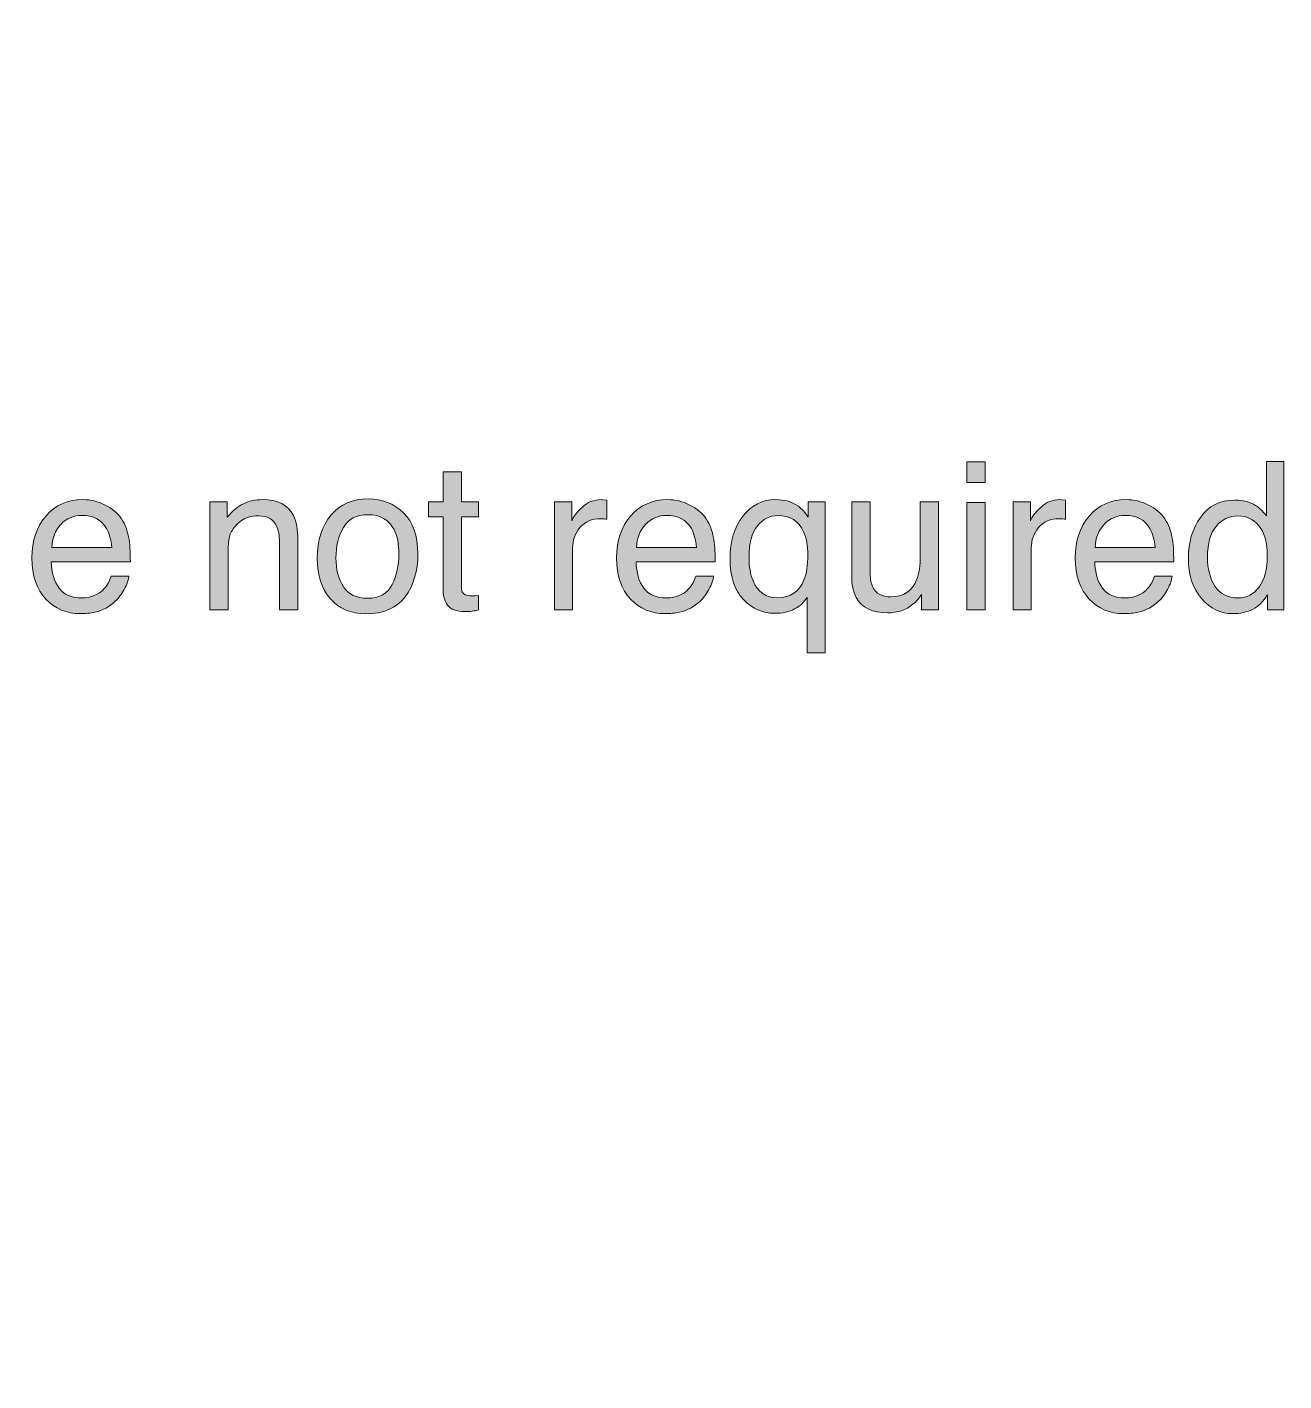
# Model space of a CAD drawing. Header units: millimetres. Extents: x 5.6 to 101.1, y 33.8 to 120.6.
# Drawn here: x 72.23 to 82.98, y 33.8 to 45.38 of the extents above; entities that cross this region are included whole.
import ezdxf

# ---------------------------------------------------------------- set-up
doc = ezdxf.new("R2010")
doc.units = ezdxf.units.MM
doc.layers.add('Hextension Extended', color=7, linetype='Continuous')
doc.layers.add('Text and Guidance', color=7, linetype='Continuous')

msp = doc.modelspace()

# ---------------------------------------------------------------- hatches: boundary and pattern name
at = {"layer": 'Text and Guidance', "true_color": 0x000080, "transparency": 33554687}
h = msp.add_hatch(color=176, dxfattribs=at)
edge = h.paths.add_edge_path(flags=0)
edge.add_spline(control_points=[(75.791, 41.572), (75.791, 41.572), (75.948, 41.572), (75.948, 41.572), (75.948, 41.572), (75.948, 41.315), (75.948, 41.315), (75.948, 41.315), (76.095, 41.315), (76.095, 41.315), (76.095, 41.315), (76.095, 41.188), (76.095, 41.188), (76.095, 41.188), (75.948, 41.188), (75.948, 41.188), (75.948, 41.188), (75.948, 40.586), (75.948, 40.586), (75.948, 40.554), (75.959, 40.532), (75.98, 40.521), (75.992, 40.515), (76.013, 40.512), (76.041, 40.512), (76.041, 40.512), (76.065, 40.512), (76.065, 40.512), (76.065, 40.512), (76.095, 40.515), (76.095, 40.515), (76.095, 40.515), (76.095, 40.392), (76.095, 40.392), (76.077, 40.387), (76.059, 40.383), (76.039, 40.381), (76.02, 40.379), (75.999, 40.378), (75.977, 40.378), (75.905, 40.378), (75.855, 40.396), (75.83, 40.433), (75.804, 40.47), (75.791, 40.518), (75.791, 40.577), (75.791, 40.577), (75.791, 41.188), (75.791, 41.188), (75.791, 41.188), (75.666, 41.188), (75.666, 41.188), (75.666, 41.188), (75.666, 41.315), (75.666, 41.315), (75.666, 41.315), (75.791, 41.315), (75.791, 41.315), (75.791, 41.315), (75.791, 41.572), (75.791, 41.572)], knot_values=[0, 0, 0, 0, 1, 1, 1, 2, 2, 2, 3, 3, 3, 4, 4, 4, 5, 5, 5, 6, 6, 6, 7, 7, 7, 8, 8, 8, 9, 9, 9, 10, 10, 10, 11, 11, 11, 12, 12, 12, 13, 13, 13, 14, 14, 14, 15, 15, 15, 16, 16, 16, 17, 17, 17, 18, 18, 18, 19, 19, 19, 20, 20, 20, 20], degree=3, periodic=1)
h = msp.add_hatch(color=176, dxfattribs=at)
h.paths.add_polyline_path([(80.27, 41.657), (80.428, 41.657), (80.428, 41.482), (80.27, 41.482)], flags=0)
h.paths.add_polyline_path([(80.27, 41.31), (80.428, 41.31), (80.428, 40.392), (80.27, 40.392)], flags=0)
h = msp.add_hatch(color=176, dxfattribs=at)
edge = h.paths.add_edge_path(flags=0)
edge.add_spline(control_points=[(82.562, 41.331), (82.633, 41.331), (82.692, 41.316), (82.74, 41.286), (82.767, 41.269), (82.798, 41.239), (82.834, 41.196), (82.834, 41.196), (82.834, 41.662), (82.834, 41.662), (82.834, 41.662), (82.983, 41.662), (82.983, 41.662), (82.983, 41.662), (82.983, 40.392), (82.983, 40.392), (82.983, 40.392), (82.843, 40.392), (82.843, 40.392), (82.843, 40.392), (82.843, 40.521), (82.843, 40.521), (82.807, 40.464), (82.764, 40.423), (82.715, 40.397), (82.665, 40.372), (82.609, 40.36), (82.545, 40.36), (82.442, 40.36), (82.353, 40.403), (82.278, 40.489), (82.203, 40.576), (82.165, 40.691), (82.165, 40.834), (82.165, 40.968), (82.199, 41.085), (82.268, 41.183), (82.337, 41.282), (82.435, 41.331), (82.562, 41.331)], knot_values=[0, 0, 0, 0, 1, 1, 1, 2, 2, 2, 3, 3, 3, 4, 4, 4, 5, 5, 5, 6, 6, 6, 7, 7, 7, 8, 8, 8, 9, 9, 9, 10, 10, 10, 11, 11, 11, 12, 12, 12, 13, 13, 13, 13], degree=3, periodic=1)
edge = h.paths.add_edge_path(flags=0)
edge.add_spline(control_points=[(82.329, 40.843), (82.329, 40.744), (82.35, 40.661), (82.392, 40.595), (82.434, 40.528), (82.501, 40.495), (82.593, 40.495), (82.665, 40.495), (82.724, 40.526), (82.77, 40.587), (82.816, 40.649), (82.84, 40.738), (82.84, 40.853), (82.84, 40.97), (82.816, 41.056), (82.768, 41.112), (82.72, 41.168), (82.662, 41.196), (82.592, 41.196), (82.513, 41.196), (82.45, 41.166), (82.402, 41.106), (82.353, 41.047), (82.329, 40.959), (82.329, 40.843)], knot_values=[0, 0, 0, 0, 1, 1, 1, 2, 2, 2, 3, 3, 3, 4, 4, 4, 5, 5, 5, 6, 6, 6, 7, 7, 7, 8, 8, 8, 8], degree=3, periodic=1)
h = msp.add_hatch(color=176, dxfattribs=at)
edge = h.paths.add_edge_path(flags=0)
edge.add_spline(control_points=[(72.711, 41.335), (72.776, 41.335), (72.84, 41.32), (72.901, 41.289), (72.963, 41.259), (73.01, 41.219), (73.042, 41.17), (73.073, 41.123), (73.093, 41.069), (73.104, 41.007), (73.113, 40.965), (73.117, 40.897), (73.117, 40.804), (73.117, 40.804), (72.441, 40.804), (72.441, 40.804), (72.444, 40.71), (72.466, 40.635), (72.508, 40.579), (72.549, 40.522), (72.613, 40.494), (72.7, 40.494), (72.781, 40.494), (72.845, 40.521), (72.894, 40.574), (72.921, 40.605), (72.941, 40.641), (72.952, 40.682), (72.952, 40.682), (73.105, 40.682), (73.105, 40.682), (73.101, 40.648), (73.087, 40.61), (73.065, 40.568), (73.042, 40.527), (73.016, 40.493), (72.988, 40.466), (72.941, 40.42), (72.883, 40.389), (72.813, 40.373), (72.776, 40.364), (72.734, 40.36), (72.687, 40.36), (72.572, 40.36), (72.475, 40.401), (72.395, 40.485), (72.315, 40.568), (72.275, 40.685), (72.275, 40.836), (72.275, 40.984), (72.315, 41.104), (72.396, 41.197), (72.476, 41.289), (72.581, 41.335), (72.711, 41.335)], knot_values=[0, 0, 0, 0, 1, 1, 1, 2, 2, 2, 3, 3, 3, 4, 4, 4, 5, 5, 5, 6, 6, 6, 7, 7, 7, 8, 8, 8, 9, 9, 9, 10, 10, 10, 11, 11, 11, 12, 12, 12, 13, 13, 13, 14, 14, 14, 15, 15, 15, 16, 16, 16, 17, 17, 17, 18, 18, 18, 18], degree=3, periodic=1)
edge = h.paths.add_edge_path(flags=0)
edge.add_spline(control_points=[(72.958, 40.927), (72.952, 40.994), (72.937, 41.048), (72.914, 41.088), (72.872, 41.163), (72.801, 41.2), (72.701, 41.2), (72.63, 41.2), (72.571, 41.174), (72.522, 41.123), (72.474, 41.072), (72.449, 41.006), (72.446, 40.927), (72.446, 40.927), (72.958, 40.927), (72.958, 40.927)], knot_values=[0, 0, 0, 0, 1, 1, 1, 2, 2, 2, 3, 3, 3, 4, 4, 4, 5, 5, 5, 5], degree=3, periodic=1)
h = msp.add_hatch(color=176, dxfattribs=at)
edge = h.paths.add_edge_path(flags=0)
edge.add_spline(control_points=[(73.798, 41.315), (73.798, 41.315), (73.945, 41.315), (73.945, 41.315), (73.945, 41.315), (73.945, 41.184), (73.945, 41.184), (73.989, 41.238), (74.035, 41.277), (74.084, 41.3), (74.133, 41.324), (74.187, 41.335), (74.247, 41.335), (74.378, 41.335), (74.466, 41.29), (74.512, 41.198), (74.537, 41.148), (74.55, 41.077), (74.55, 40.984), (74.55, 40.984), (74.55, 40.392), (74.55, 40.392), (74.55, 40.392), (74.392, 40.392), (74.392, 40.392), (74.392, 40.392), (74.392, 40.974), (74.392, 40.974), (74.392, 41.03), (74.384, 41.075), (74.367, 41.11), (74.34, 41.167), (74.29, 41.196), (74.217, 41.196), (74.181, 41.196), (74.15, 41.192), (74.127, 41.185), (74.084, 41.172), (74.047, 41.147), (74.015, 41.109), (73.989, 41.078), (73.972, 41.047), (73.965, 41.015), (73.957, 40.982), (73.953, 40.936), (73.953, 40.875), (73.953, 40.875), (73.953, 40.392), (73.953, 40.392), (73.953, 40.392), (73.798, 40.392), (73.798, 40.392), (73.798, 40.392), (73.798, 41.315), (73.798, 41.315)], knot_values=[0, 0, 0, 0, 1, 1, 1, 2, 2, 2, 3, 3, 3, 4, 4, 4, 5, 5, 5, 6, 6, 6, 7, 7, 7, 8, 8, 8, 9, 9, 9, 10, 10, 10, 11, 11, 11, 12, 12, 12, 13, 13, 13, 14, 14, 14, 15, 15, 15, 16, 16, 16, 17, 17, 17, 18, 18, 18, 18], degree=3, periodic=1)
h = msp.add_hatch(color=176, dxfattribs=at)
edge = h.paths.add_edge_path(flags=0)
edge.add_spline(control_points=[(75.151, 41.341), (75.27, 41.341), (75.37, 41.302), (75.452, 41.223), (75.535, 41.143), (75.576, 41.027), (75.576, 40.873), (75.576, 40.724), (75.539, 40.601), (75.467, 40.504), (75.395, 40.407), (75.282, 40.359), (75.13, 40.359), (75.003, 40.359), (74.903, 40.402), (74.828, 40.487), (74.753, 40.573), (74.716, 40.689), (74.716, 40.833), (74.716, 40.988), (74.755, 41.112), (74.834, 41.204), (74.913, 41.295), (75.018, 41.341), (75.151, 41.341)], knot_values=[0, 0, 0, 0, 1, 1, 1, 2, 2, 2, 3, 3, 3, 4, 4, 4, 5, 5, 5, 6, 6, 6, 7, 7, 7, 8, 8, 8, 8], degree=3, periodic=1)
edge = h.paths.add_edge_path(flags=0)
edge.add_spline(control_points=[(75.145, 40.492), (75.248, 40.492), (75.318, 40.531), (75.356, 40.609), (75.395, 40.687), (75.414, 40.773), (75.414, 40.869), (75.414, 40.955), (75.4, 41.025), (75.372, 41.079), (75.329, 41.164), (75.253, 41.206), (75.147, 41.206), (75.052, 41.206), (74.983, 41.17), (74.94, 41.098), (74.897, 41.025), (74.875, 40.938), (74.875, 40.836), (74.875, 40.738), (74.897, 40.656), (74.94, 40.59), (74.983, 40.525), (75.051, 40.492), (75.145, 40.492)], knot_values=[0, 0, 0, 0, 1, 1, 1, 2, 2, 2, 3, 3, 3, 4, 4, 4, 5, 5, 5, 6, 6, 6, 7, 7, 7, 8, 8, 8, 8], degree=3, periodic=1)
h = msp.add_hatch(color=176, dxfattribs=at)
edge = h.paths.add_edge_path(flags=0)
edge.add_spline(control_points=[(76.744, 41.315), (76.744, 41.315), (76.892, 41.315), (76.892, 41.315), (76.892, 41.315), (76.892, 41.155), (76.892, 41.155), (76.904, 41.186), (76.933, 41.224), (76.98, 41.269), (77.027, 41.313), (77.082, 41.335), (77.143, 41.335), (77.143, 41.335), (77.158, 41.334), (77.158, 41.334), (77.158, 41.334), (77.193, 41.331), (77.193, 41.331), (77.193, 41.331), (77.193, 41.167), (77.193, 41.167), (77.184, 41.169), (77.175, 41.17), (77.168, 41.171), (77.168, 41.171), (77.142, 41.172), (77.142, 41.172), (77.064, 41.172), (77.004, 41.147), (76.962, 41.096), (76.92, 41.046), (76.899, 40.988), (76.899, 40.923), (76.899, 40.923), (76.899, 40.392), (76.899, 40.392), (76.899, 40.392), (76.744, 40.392), (76.744, 40.392), (76.744, 40.392), (76.744, 41.315), (76.744, 41.315)], knot_values=[0, 0, 0, 0, 1, 1, 1, 2, 2, 2, 3, 3, 3, 4, 4, 4, 5, 5, 5, 6, 6, 6, 7, 7, 7, 8, 8, 8, 9, 9, 9, 10, 10, 10, 11, 11, 11, 12, 12, 12, 13, 13, 13, 14, 14, 14, 14], degree=3, periodic=1)
h = msp.add_hatch(color=176, dxfattribs=at)
edge = h.paths.add_edge_path(flags=0)
edge.add_spline(control_points=[(77.712, 41.335), (77.777, 41.335), (77.84, 41.32), (77.902, 41.289), (77.963, 41.259), (78.01, 41.219), (78.042, 41.17), (78.073, 41.123), (78.094, 41.069), (78.104, 41.007), (78.113, 40.965), (78.118, 40.897), (78.118, 40.804), (78.118, 40.804), (77.442, 40.804), (77.442, 40.804), (77.445, 40.71), (77.467, 40.635), (77.508, 40.579), (77.55, 40.522), (77.614, 40.494), (77.7, 40.494), (77.781, 40.494), (77.846, 40.521), (77.894, 40.574), (77.922, 40.605), (77.941, 40.641), (77.953, 40.682), (77.953, 40.682), (78.105, 40.682), (78.105, 40.682), (78.101, 40.648), (78.088, 40.61), (78.065, 40.568), (78.042, 40.527), (78.017, 40.493), (77.989, 40.466), (77.942, 40.42), (77.883, 40.389), (77.814, 40.373), (77.777, 40.364), (77.734, 40.36), (77.687, 40.36), (77.573, 40.36), (77.475, 40.401), (77.395, 40.485), (77.316, 40.568), (77.276, 40.685), (77.276, 40.836), (77.276, 40.984), (77.316, 41.104), (77.396, 41.197), (77.477, 41.289), (77.582, 41.335), (77.712, 41.335)], knot_values=[0, 0, 0, 0, 1, 1, 1, 2, 2, 2, 3, 3, 3, 4, 4, 4, 5, 5, 5, 6, 6, 6, 7, 7, 7, 8, 8, 8, 9, 9, 9, 10, 10, 10, 11, 11, 11, 12, 12, 12, 13, 13, 13, 14, 14, 14, 15, 15, 15, 16, 16, 16, 17, 17, 17, 18, 18, 18, 18], degree=3, periodic=1)
edge = h.paths.add_edge_path(flags=0)
edge.add_spline(control_points=[(77.959, 40.927), (77.952, 40.994), (77.938, 41.048), (77.915, 41.088), (77.872, 41.163), (77.801, 41.2), (77.702, 41.2), (77.631, 41.2), (77.571, 41.174), (77.523, 41.123), (77.475, 41.072), (77.449, 41.006), (77.446, 40.927), (77.446, 40.927), (77.959, 40.927), (77.959, 40.927)], knot_values=[0, 0, 0, 0, 1, 1, 1, 2, 2, 2, 3, 3, 3, 4, 4, 4, 5, 5, 5, 5], degree=3, periodic=1)
h = msp.add_hatch(color=176, dxfattribs=at)
edge = h.paths.add_edge_path(flags=0)
edge.add_spline(control_points=[(78.637, 41.335), (78.714, 41.335), (78.778, 41.316), (78.83, 41.278), (78.859, 41.257), (78.887, 41.227), (78.913, 41.186), (78.913, 41.186), (78.913, 41.315), (78.913, 41.315), (78.913, 41.315), (79.06, 41.315), (79.06, 41.315), (79.06, 41.315), (79.06, 40.025), (79.06, 40.025), (79.06, 40.025), (78.904, 40.025), (78.904, 40.025), (78.904, 40.025), (78.904, 40.498), (78.904, 40.498), (78.879, 40.457), (78.843, 40.424), (78.797, 40.4), (78.752, 40.375), (78.695, 40.363), (78.626, 40.363), (78.528, 40.363), (78.44, 40.401), (78.363, 40.478), (78.285, 40.555), (78.246, 40.672), (78.246, 40.83), (78.246, 40.977), (78.283, 41.099), (78.355, 41.193), (78.428, 41.288), (78.522, 41.335), (78.637, 41.335)], knot_values=[0, 0, 0, 0, 1, 1, 1, 2, 2, 2, 3, 3, 3, 4, 4, 4, 5, 5, 5, 6, 6, 6, 7, 7, 7, 8, 8, 8, 9, 9, 9, 10, 10, 10, 11, 11, 11, 12, 12, 12, 13, 13, 13, 13], degree=3, periodic=1)
edge = h.paths.add_edge_path(flags=0)
edge.add_spline(control_points=[(78.408, 40.841), (78.408, 40.761), (78.419, 40.694), (78.442, 40.64), (78.482, 40.544), (78.552, 40.496), (78.655, 40.496), (78.763, 40.496), (78.837, 40.547), (78.878, 40.648), (78.9, 40.704), (78.911, 40.775), (78.911, 40.862), (78.911, 40.941), (78.899, 41.008), (78.874, 41.061), (78.832, 41.153), (78.759, 41.198), (78.653, 41.198), (78.586, 41.198), (78.528, 41.169), (78.48, 41.111), (78.432, 41.053), (78.408, 40.963), (78.408, 40.841)], knot_values=[0, 0, 0, 0, 1, 1, 1, 2, 2, 2, 3, 3, 3, 4, 4, 4, 5, 5, 5, 6, 6, 6, 7, 7, 7, 8, 8, 8, 8], degree=3, periodic=1)
h = msp.add_hatch(color=176, dxfattribs=at)
edge = h.paths.add_edge_path(flags=0)
edge.add_spline(control_points=[(80.667, 41.315), (80.667, 41.315), (80.814, 41.315), (80.814, 41.315), (80.814, 41.315), (80.814, 41.155), (80.814, 41.155), (80.826, 41.186), (80.855, 41.224), (80.903, 41.269), (80.95, 41.313), (81.004, 41.335), (81.065, 41.335), (81.065, 41.335), (81.08, 41.334), (81.08, 41.334), (81.08, 41.334), (81.115, 41.331), (81.115, 41.331), (81.115, 41.331), (81.115, 41.167), (81.115, 41.167), (81.106, 41.169), (81.098, 41.17), (81.09, 41.171), (81.09, 41.171), (81.064, 41.172), (81.064, 41.172), (80.986, 41.172), (80.926, 41.147), (80.884, 41.096), (80.843, 41.046), (80.822, 40.988), (80.822, 40.923), (80.822, 40.923), (80.822, 40.392), (80.822, 40.392), (80.822, 40.392), (80.667, 40.392), (80.667, 40.392), (80.667, 40.392), (80.667, 41.315), (80.667, 41.315)], knot_values=[0, 0, 0, 0, 1, 1, 1, 2, 2, 2, 3, 3, 3, 4, 4, 4, 5, 5, 5, 6, 6, 6, 7, 7, 7, 8, 8, 8, 9, 9, 9, 10, 10, 10, 11, 11, 11, 12, 12, 12, 13, 13, 13, 14, 14, 14, 14], degree=3, periodic=1)
h = msp.add_hatch(color=176, dxfattribs=at)
edge = h.paths.add_edge_path(flags=0)
edge.add_spline(control_points=[(81.634, 41.335), (81.699, 41.335), (81.763, 41.32), (81.824, 41.289), (81.886, 41.259), (81.932, 41.219), (81.964, 41.17), (81.996, 41.123), (82.016, 41.069), (82.027, 41.007), (82.036, 40.965), (82.04, 40.897), (82.04, 40.804), (82.04, 40.804), (81.364, 40.804), (81.364, 40.804), (81.367, 40.71), (81.389, 40.635), (81.431, 40.579), (81.472, 40.522), (81.536, 40.494), (81.623, 40.494), (81.704, 40.494), (81.768, 40.521), (81.816, 40.574), (81.844, 40.605), (81.863, 40.641), (81.875, 40.682), (81.875, 40.682), (82.027, 40.682), (82.027, 40.682), (82.023, 40.648), (82.01, 40.61), (81.987, 40.568), (81.965, 40.527), (81.939, 40.493), (81.911, 40.466), (81.864, 40.42), (81.806, 40.389), (81.736, 40.373), (81.699, 40.364), (81.657, 40.36), (81.61, 40.36), (81.495, 40.36), (81.397, 40.401), (81.318, 40.485), (81.238, 40.568), (81.198, 40.685), (81.198, 40.836), (81.198, 40.984), (81.238, 41.104), (81.319, 41.197), (81.399, 41.289), (81.504, 41.335), (81.634, 41.335)], knot_values=[0, 0, 0, 0, 1, 1, 1, 2, 2, 2, 3, 3, 3, 4, 4, 4, 5, 5, 5, 6, 6, 6, 7, 7, 7, 8, 8, 8, 9, 9, 9, 10, 10, 10, 11, 11, 11, 12, 12, 12, 13, 13, 13, 14, 14, 14, 15, 15, 15, 16, 16, 16, 17, 17, 17, 18, 18, 18, 18], degree=3, periodic=1)
edge = h.paths.add_edge_path(flags=0)
edge.add_spline(control_points=[(81.881, 40.927), (81.875, 40.994), (81.86, 41.048), (81.837, 41.088), (81.795, 41.163), (81.724, 41.2), (81.624, 41.2), (81.553, 41.2), (81.493, 41.174), (81.445, 41.123), (81.397, 41.072), (81.371, 41.006), (81.368, 40.927), (81.368, 40.927), (81.881, 40.927), (81.881, 40.927)], knot_values=[0, 0, 0, 0, 1, 1, 1, 2, 2, 2, 3, 3, 3, 4, 4, 4, 5, 5, 5, 5], degree=3, periodic=1)
h = msp.add_hatch(color=176, dxfattribs=at)
edge = h.paths.add_edge_path(flags=0)
edge.add_spline(control_points=[(79.444, 41.315), (79.444, 41.315), (79.444, 40.702), (79.444, 40.702), (79.444, 40.655), (79.452, 40.617), (79.467, 40.587), (79.494, 40.532), (79.546, 40.504), (79.621, 40.504), (79.729, 40.504), (79.802, 40.552), (79.841, 40.649), (79.863, 40.701), (79.873, 40.772), (79.873, 40.862), (79.873, 40.862), (79.873, 41.315), (79.873, 41.315), (79.873, 41.315), (80.028, 41.315), (80.028, 41.315), (80.028, 41.315), (80.028, 40.392), (80.028, 40.392), (80.028, 40.392), (79.882, 40.392), (79.882, 40.392), (79.882, 40.392), (79.884, 40.528), (79.884, 40.528), (79.864, 40.493), (79.839, 40.464), (79.809, 40.44), (79.75, 40.391), (79.678, 40.367), (79.593, 40.367), (79.462, 40.367), (79.372, 40.411), (79.325, 40.499), (79.299, 40.546), (79.286, 40.609), (79.286, 40.688), (79.286, 40.688), (79.286, 41.315), (79.286, 41.315), (79.286, 41.315), (79.444, 41.315), (79.444, 41.315)], knot_values=[0, 0, 0, 0, 1, 1, 1, 2, 2, 2, 3, 3, 3, 4, 4, 4, 5, 5, 5, 6, 6, 6, 7, 7, 7, 8, 8, 8, 9, 9, 9, 10, 10, 10, 11, 11, 11, 12, 12, 12, 13, 13, 13, 14, 14, 14, 15, 15, 15, 16, 16, 16, 16], degree=3, periodic=1)

# ---------------------------------------------------------------- linework, layer by layer
at = {"layer": 'Hextension Extended', "color": 153, "linetype": 'Continuous', "lineweight": 5, "true_color": 0x5994dc}
msp.add_open_spline([(5.605, 120.575), (5.605, 120.575), (5.605, 92.775), (5.605, 92.775), (5.605, 92.775), (25.044, 51.05), (25.044, 51.05), (25.044, 51.05), (33.704, 36.05), (33.704, 36.05), (33.882, 35.74), (34.213, 35.55), (34.57, 35.55), (34.57, 35.55), (36.98, 35.55), (36.98, 35.55), (37.118, 35.55), (37.23, 35.662), (37.23, 35.8), (37.23, 35.8), (37.23, 40.05), (37.23, 40.05), (37.23, 40.436), (37.543, 40.75), (37.93, 40.75), (38.317, 40.75), (38.63, 40.436), (38.63, 40.05), (38.63, 40.05), (38.63, 34), (38.63, 34), (38.63, 33.889), (38.72, 33.8), (38.83, 33.8), (38.83, 33.8), (47.63, 33.8), (47.63, 33.8), (47.741, 33.8), (47.83, 33.889), (47.83, 34), (47.83, 34), (47.83, 40.05), (47.83, 40.05), (47.83, 40.436), (48.143, 40.75), (48.53, 40.75), (48.917, 40.75), (49.23, 40.436), (49.23, 40.05), (49.23, 40.05), (49.23, 35.8), (49.23, 35.8), (49.23, 35.662), (49.342, 35.55), (49.48, 35.55), (49.48, 35.55), (51.89, 35.55), (51.89, 35.55), (52.248, 35.55), (52.578, 35.74), (52.756, 36.05), (52.756, 36.05), (61.417, 51.05), (61.417, 51.05), (61.417, 51.05), (80.93, 92.8), (80.93, 92.8), (80.93, 92.8), (80.93, 120.6), (80.93, 120.6), (80.93, 120.6), (5.605, 120.575), (5.605, 120.575)], degree=3, knots=[0, 0, 0, 0, 1, 1, 1, 2, 2, 2, 3, 3, 3, 4, 4, 4, 5, 5, 5, 6, 6, 6, 7, 7, 7, 8, 8, 8, 9, 9, 9, 10, 10, 10, 11, 11, 11, 12, 12, 12, 13, 13, 13, 14, 14, 14, 15, 15, 15, 16, 16, 16, 17, 17, 17, 18, 18, 18, 19, 19, 19, 20, 20, 20, 21, 21, 21, 22, 22, 22, 23, 23, 23, 24, 24, 24, 24], dxfattribs=at)
at = {"layer": 'Text and Guidance', "color": 176, "linetype": 'Continuous', "lineweight": 0, "true_color": 0x000080}
for points in [[(80.27, 41.657), (80.428, 41.657), (80.428, 41.482), (80.27, 41.482), (80.27, 41.657)], [(80.27, 41.31), (80.428, 41.31), (80.428, 40.392), (80.27, 40.392), (80.27, 41.31)]]:
    msp.add_lwpolyline(points, close=True, dxfattribs=at)
for points, knots in [([(75.791, 41.572), (75.791, 41.572), (75.948, 41.572), (75.948, 41.572), (75.948, 41.572), (75.948, 41.315), (75.948, 41.315), (75.948, 41.315), (76.095, 41.315), (76.095, 41.315), (76.095, 41.315), (76.095, 41.188), (76.095, 41.188), (76.095, 41.188), (75.948, 41.188), (75.948, 41.188), (75.948, 41.188), (75.948, 40.586), (75.948, 40.586), (75.948, 40.554), (75.959, 40.532), (75.98, 40.521), (75.992, 40.515), (76.013, 40.512), (76.041, 40.512), (76.041, 40.512), (76.065, 40.512), (76.065, 40.512), (76.065, 40.512), (76.095, 40.515), (76.095, 40.515), (76.095, 40.515), (76.095, 40.392), (76.095, 40.392), (76.077, 40.387), (76.059, 40.383), (76.039, 40.381), (76.02, 40.379), (75.999, 40.378), (75.977, 40.378), (75.905, 40.378), (75.855, 40.396), (75.83, 40.433), (75.804, 40.47), (75.791, 40.518), (75.791, 40.577), (75.791, 40.577), (75.791, 41.188), (75.791, 41.188), (75.791, 41.188), (75.666, 41.188), (75.666, 41.188), (75.666, 41.188), (75.666, 41.315), (75.666, 41.315), (75.666, 41.315), (75.791, 41.315), (75.791, 41.315), (75.791, 41.315), (75.791, 41.572), (75.791, 41.572)], [0, 0, 0, 0, 1, 1, 1, 2, 2, 2, 3, 3, 3, 4, 4, 4, 5, 5, 5, 6, 6, 6, 7, 7, 7, 8, 8, 8, 9, 9, 9, 10, 10, 10, 11, 11, 11, 12, 12, 12, 13, 13, 13, 14, 14, 14, 15, 15, 15, 16, 16, 16, 17, 17, 17, 18, 18, 18, 19, 19, 19, 20, 20, 20, 20]), ([(82.562, 41.331), (82.633, 41.331), (82.692, 41.316), (82.74, 41.286), (82.767, 41.269), (82.798, 41.239), (82.834, 41.196), (82.834, 41.196), (82.834, 41.662), (82.834, 41.662), (82.834, 41.662), (82.983, 41.662), (82.983, 41.662), (82.983, 41.662), (82.983, 40.392), (82.983, 40.392), (82.983, 40.392), (82.843, 40.392), (82.843, 40.392), (82.843, 40.392), (82.843, 40.521), (82.843, 40.521), (82.807, 40.464), (82.764, 40.423), (82.715, 40.397), (82.665, 40.372), (82.609, 40.36), (82.545, 40.36), (82.442, 40.36), (82.353, 40.403), (82.278, 40.489), (82.203, 40.576), (82.165, 40.691), (82.165, 40.834), (82.165, 40.968), (82.199, 41.085), (82.268, 41.183), (82.337, 41.282), (82.435, 41.331), (82.562, 41.331)], [0, 0, 0, 0, 1, 1, 1, 2, 2, 2, 3, 3, 3, 4, 4, 4, 5, 5, 5, 6, 6, 6, 7, 7, 7, 8, 8, 8, 9, 9, 9, 10, 10, 10, 11, 11, 11, 12, 12, 12, 13, 13, 13, 13]), ([(72.711, 41.335), (72.776, 41.335), (72.84, 41.32), (72.901, 41.289), (72.963, 41.259), (73.01, 41.219), (73.042, 41.17), (73.073, 41.123), (73.093, 41.069), (73.104, 41.007), (73.113, 40.965), (73.117, 40.897), (73.117, 40.804), (73.117, 40.804), (72.441, 40.804), (72.441, 40.804), (72.444, 40.71), (72.466, 40.635), (72.508, 40.579), (72.549, 40.522), (72.613, 40.494), (72.7, 40.494), (72.781, 40.494), (72.845, 40.521), (72.894, 40.574), (72.921, 40.605), (72.941, 40.641), (72.952, 40.682), (72.952, 40.682), (73.105, 40.682), (73.105, 40.682), (73.101, 40.648), (73.087, 40.61), (73.065, 40.568), (73.042, 40.527), (73.016, 40.493), (72.988, 40.466), (72.941, 40.42), (72.883, 40.389), (72.813, 40.373), (72.776, 40.364), (72.734, 40.36), (72.687, 40.36), (72.572, 40.36), (72.475, 40.401), (72.395, 40.485), (72.315, 40.568), (72.275, 40.685), (72.275, 40.836), (72.275, 40.984), (72.315, 41.104), (72.396, 41.197), (72.476, 41.289), (72.581, 41.335), (72.711, 41.335)], [0, 0, 0, 0, 1, 1, 1, 2, 2, 2, 3, 3, 3, 4, 4, 4, 5, 5, 5, 6, 6, 6, 7, 7, 7, 8, 8, 8, 9, 9, 9, 10, 10, 10, 11, 11, 11, 12, 12, 12, 13, 13, 13, 14, 14, 14, 15, 15, 15, 16, 16, 16, 17, 17, 17, 18, 18, 18, 18]), ([(73.798, 41.315), (73.798, 41.315), (73.945, 41.315), (73.945, 41.315), (73.945, 41.315), (73.945, 41.184), (73.945, 41.184), (73.989, 41.238), (74.035, 41.277), (74.084, 41.3), (74.133, 41.324), (74.187, 41.335), (74.247, 41.335), (74.378, 41.335), (74.466, 41.29), (74.512, 41.198), (74.537, 41.148), (74.55, 41.077), (74.55, 40.984), (74.55, 40.984), (74.55, 40.392), (74.55, 40.392), (74.55, 40.392), (74.392, 40.392), (74.392, 40.392), (74.392, 40.392), (74.392, 40.974), (74.392, 40.974), (74.392, 41.03), (74.384, 41.075), (74.367, 41.11), (74.34, 41.167), (74.29, 41.196), (74.217, 41.196), (74.181, 41.196), (74.15, 41.192), (74.127, 41.185), (74.084, 41.172), (74.047, 41.147), (74.015, 41.109), (73.989, 41.078), (73.972, 41.047), (73.965, 41.015), (73.957, 40.982), (73.953, 40.936), (73.953, 40.875), (73.953, 40.875), (73.953, 40.392), (73.953, 40.392), (73.953, 40.392), (73.798, 40.392), (73.798, 40.392), (73.798, 40.392), (73.798, 41.315), (73.798, 41.315)], [0, 0, 0, 0, 1, 1, 1, 2, 2, 2, 3, 3, 3, 4, 4, 4, 5, 5, 5, 6, 6, 6, 7, 7, 7, 8, 8, 8, 9, 9, 9, 10, 10, 10, 11, 11, 11, 12, 12, 12, 13, 13, 13, 14, 14, 14, 15, 15, 15, 16, 16, 16, 17, 17, 17, 18, 18, 18, 18]), ([(75.151, 41.341), (75.27, 41.341), (75.37, 41.302), (75.452, 41.223), (75.535, 41.143), (75.576, 41.027), (75.576, 40.873), (75.576, 40.724), (75.539, 40.601), (75.467, 40.504), (75.395, 40.407), (75.282, 40.359), (75.13, 40.359), (75.003, 40.359), (74.903, 40.402), (74.828, 40.487), (74.753, 40.573), (74.716, 40.689), (74.716, 40.833), (74.716, 40.988), (74.755, 41.112), (74.834, 41.204), (74.913, 41.295), (75.018, 41.341), (75.151, 41.341)], [0, 0, 0, 0, 1, 1, 1, 2, 2, 2, 3, 3, 3, 4, 4, 4, 5, 5, 5, 6, 6, 6, 7, 7, 7, 8, 8, 8, 8]), ([(76.744, 41.315), (76.744, 41.315), (76.892, 41.315), (76.892, 41.315), (76.892, 41.315), (76.892, 41.155), (76.892, 41.155), (76.904, 41.186), (76.933, 41.224), (76.98, 41.269), (77.027, 41.313), (77.082, 41.335), (77.143, 41.335), (77.143, 41.335), (77.158, 41.334), (77.158, 41.334), (77.158, 41.334), (77.193, 41.331), (77.193, 41.331), (77.193, 41.331), (77.193, 41.167), (77.193, 41.167), (77.184, 41.169), (77.175, 41.17), (77.168, 41.171), (77.168, 41.171), (77.142, 41.172), (77.142, 41.172), (77.064, 41.172), (77.004, 41.147), (76.962, 41.096), (76.92, 41.046), (76.899, 40.988), (76.899, 40.923), (76.899, 40.923), (76.899, 40.392), (76.899, 40.392), (76.899, 40.392), (76.744, 40.392), (76.744, 40.392), (76.744, 40.392), (76.744, 41.315), (76.744, 41.315)], [0, 0, 0, 0, 1, 1, 1, 2, 2, 2, 3, 3, 3, 4, 4, 4, 5, 5, 5, 6, 6, 6, 7, 7, 7, 8, 8, 8, 9, 9, 9, 10, 10, 10, 11, 11, 11, 12, 12, 12, 13, 13, 13, 14, 14, 14, 14]), ([(77.712, 41.335), (77.777, 41.335), (77.84, 41.32), (77.902, 41.289), (77.963, 41.259), (78.01, 41.219), (78.042, 41.17), (78.073, 41.123), (78.094, 41.069), (78.104, 41.007), (78.113, 40.965), (78.118, 40.897), (78.118, 40.804), (78.118, 40.804), (77.442, 40.804), (77.442, 40.804), (77.445, 40.71), (77.467, 40.635), (77.508, 40.579), (77.55, 40.522), (77.614, 40.494), (77.7, 40.494), (77.781, 40.494), (77.846, 40.521), (77.894, 40.574), (77.922, 40.605), (77.941, 40.641), (77.953, 40.682), (77.953, 40.682), (78.105, 40.682), (78.105, 40.682), (78.101, 40.648), (78.088, 40.61), (78.065, 40.568), (78.042, 40.527), (78.017, 40.493), (77.989, 40.466), (77.942, 40.42), (77.883, 40.389), (77.814, 40.373), (77.777, 40.364), (77.734, 40.36), (77.687, 40.36), (77.573, 40.36), (77.475, 40.401), (77.395, 40.485), (77.316, 40.568), (77.276, 40.685), (77.276, 40.836), (77.276, 40.984), (77.316, 41.104), (77.396, 41.197), (77.477, 41.289), (77.582, 41.335), (77.712, 41.335)], [0, 0, 0, 0, 1, 1, 1, 2, 2, 2, 3, 3, 3, 4, 4, 4, 5, 5, 5, 6, 6, 6, 7, 7, 7, 8, 8, 8, 9, 9, 9, 10, 10, 10, 11, 11, 11, 12, 12, 12, 13, 13, 13, 14, 14, 14, 15, 15, 15, 16, 16, 16, 17, 17, 17, 18, 18, 18, 18]), ([(78.637, 41.335), (78.714, 41.335), (78.778, 41.316), (78.83, 41.278), (78.859, 41.257), (78.887, 41.227), (78.913, 41.186), (78.913, 41.186), (78.913, 41.315), (78.913, 41.315), (78.913, 41.315), (79.06, 41.315), (79.06, 41.315), (79.06, 41.315), (79.06, 40.025), (79.06, 40.025), (79.06, 40.025), (78.904, 40.025), (78.904, 40.025), (78.904, 40.025), (78.904, 40.498), (78.904, 40.498), (78.879, 40.457), (78.843, 40.424), (78.797, 40.4), (78.752, 40.375), (78.695, 40.363), (78.626, 40.363), (78.528, 40.363), (78.44, 40.401), (78.363, 40.478), (78.285, 40.555), (78.246, 40.672), (78.246, 40.83), (78.246, 40.977), (78.283, 41.099), (78.355, 41.193), (78.428, 41.288), (78.522, 41.335), (78.637, 41.335)], [0, 0, 0, 0, 1, 1, 1, 2, 2, 2, 3, 3, 3, 4, 4, 4, 5, 5, 5, 6, 6, 6, 7, 7, 7, 8, 8, 8, 9, 9, 9, 10, 10, 10, 11, 11, 11, 12, 12, 12, 13, 13, 13, 13]), ([(80.667, 41.315), (80.667, 41.315), (80.814, 41.315), (80.814, 41.315), (80.814, 41.315), (80.814, 41.155), (80.814, 41.155), (80.826, 41.186), (80.855, 41.224), (80.903, 41.269), (80.95, 41.313), (81.004, 41.335), (81.065, 41.335), (81.065, 41.335), (81.08, 41.334), (81.08, 41.334), (81.08, 41.334), (81.115, 41.331), (81.115, 41.331), (81.115, 41.331), (81.115, 41.167), (81.115, 41.167), (81.106, 41.169), (81.098, 41.17), (81.09, 41.171), (81.09, 41.171), (81.064, 41.172), (81.064, 41.172), (80.986, 41.172), (80.926, 41.147), (80.884, 41.096), (80.843, 41.046), (80.822, 40.988), (80.822, 40.923), (80.822, 40.923), (80.822, 40.392), (80.822, 40.392), (80.822, 40.392), (80.667, 40.392), (80.667, 40.392), (80.667, 40.392), (80.667, 41.315), (80.667, 41.315)], [0, 0, 0, 0, 1, 1, 1, 2, 2, 2, 3, 3, 3, 4, 4, 4, 5, 5, 5, 6, 6, 6, 7, 7, 7, 8, 8, 8, 9, 9, 9, 10, 10, 10, 11, 11, 11, 12, 12, 12, 13, 13, 13, 14, 14, 14, 14]), ([(81.634, 41.335), (81.699, 41.335), (81.763, 41.32), (81.824, 41.289), (81.886, 41.259), (81.932, 41.219), (81.964, 41.17), (81.996, 41.123), (82.016, 41.069), (82.027, 41.007), (82.036, 40.965), (82.04, 40.897), (82.04, 40.804), (82.04, 40.804), (81.364, 40.804), (81.364, 40.804), (81.367, 40.71), (81.389, 40.635), (81.431, 40.579), (81.472, 40.522), (81.536, 40.494), (81.623, 40.494), (81.704, 40.494), (81.768, 40.521), (81.816, 40.574), (81.844, 40.605), (81.863, 40.641), (81.875, 40.682), (81.875, 40.682), (82.027, 40.682), (82.027, 40.682), (82.023, 40.648), (82.01, 40.61), (81.987, 40.568), (81.965, 40.527), (81.939, 40.493), (81.911, 40.466), (81.864, 40.42), (81.806, 40.389), (81.736, 40.373), (81.699, 40.364), (81.657, 40.36), (81.61, 40.36), (81.495, 40.36), (81.397, 40.401), (81.318, 40.485), (81.238, 40.568), (81.198, 40.685), (81.198, 40.836), (81.198, 40.984), (81.238, 41.104), (81.319, 41.197), (81.399, 41.289), (81.504, 41.335), (81.634, 41.335)], [0, 0, 0, 0, 1, 1, 1, 2, 2, 2, 3, 3, 3, 4, 4, 4, 5, 5, 5, 6, 6, 6, 7, 7, 7, 8, 8, 8, 9, 9, 9, 10, 10, 10, 11, 11, 11, 12, 12, 12, 13, 13, 13, 14, 14, 14, 15, 15, 15, 16, 16, 16, 17, 17, 17, 18, 18, 18, 18]), ([(79.444, 41.315), (79.444, 41.315), (79.444, 40.702), (79.444, 40.702), (79.444, 40.655), (79.452, 40.617), (79.467, 40.587), (79.494, 40.532), (79.546, 40.504), (79.621, 40.504), (79.729, 40.504), (79.802, 40.552), (79.841, 40.649), (79.863, 40.701), (79.873, 40.772), (79.873, 40.862), (79.873, 40.862), (79.873, 41.315), (79.873, 41.315), (79.873, 41.315), (80.028, 41.315), (80.028, 41.315), (80.028, 41.315), (80.028, 40.392), (80.028, 40.392), (80.028, 40.392), (79.882, 40.392), (79.882, 40.392), (79.882, 40.392), (79.884, 40.528), (79.884, 40.528), (79.864, 40.493), (79.839, 40.464), (79.809, 40.44), (79.75, 40.391), (79.678, 40.367), (79.593, 40.367), (79.462, 40.367), (79.372, 40.411), (79.325, 40.499), (79.299, 40.546), (79.286, 40.609), (79.286, 40.688), (79.286, 40.688), (79.286, 41.315), (79.286, 41.315), (79.286, 41.315), (79.444, 41.315), (79.444, 41.315)], [0, 0, 0, 0, 1, 1, 1, 2, 2, 2, 3, 3, 3, 4, 4, 4, 5, 5, 5, 6, 6, 6, 7, 7, 7, 8, 8, 8, 9, 9, 9, 10, 10, 10, 11, 11, 11, 12, 12, 12, 13, 13, 13, 14, 14, 14, 15, 15, 15, 16, 16, 16, 16]), ([(72.958, 40.927), (72.952, 40.994), (72.937, 41.048), (72.914, 41.088), (72.872, 41.163), (72.801, 41.2), (72.701, 41.2), (72.63, 41.2), (72.571, 41.174), (72.522, 41.123), (72.474, 41.072), (72.449, 41.006), (72.446, 40.927), (72.446, 40.927), (72.958, 40.927), (72.958, 40.927)], [0, 0, 0, 0, 1, 1, 1, 2, 2, 2, 3, 3, 3, 4, 4, 4, 5, 5, 5, 5]), ([(75.145, 40.492), (75.248, 40.492), (75.318, 40.531), (75.356, 40.609), (75.395, 40.687), (75.414, 40.773), (75.414, 40.869), (75.414, 40.955), (75.4, 41.025), (75.372, 41.079), (75.329, 41.164), (75.253, 41.206), (75.147, 41.206), (75.052, 41.206), (74.983, 41.17), (74.94, 41.098), (74.897, 41.025), (74.875, 40.938), (74.875, 40.836), (74.875, 40.738), (74.897, 40.656), (74.94, 40.59), (74.983, 40.525), (75.051, 40.492), (75.145, 40.492)], [0, 0, 0, 0, 1, 1, 1, 2, 2, 2, 3, 3, 3, 4, 4, 4, 5, 5, 5, 6, 6, 6, 7, 7, 7, 8, 8, 8, 8]), ([(77.959, 40.927), (77.952, 40.994), (77.938, 41.048), (77.915, 41.088), (77.872, 41.163), (77.801, 41.2), (77.702, 41.2), (77.631, 41.2), (77.571, 41.174), (77.523, 41.123), (77.475, 41.072), (77.449, 41.006), (77.446, 40.927), (77.446, 40.927), (77.959, 40.927), (77.959, 40.927)], [0, 0, 0, 0, 1, 1, 1, 2, 2, 2, 3, 3, 3, 4, 4, 4, 5, 5, 5, 5]), ([(78.408, 40.841), (78.408, 40.761), (78.419, 40.694), (78.442, 40.64), (78.482, 40.544), (78.552, 40.496), (78.655, 40.496), (78.763, 40.496), (78.837, 40.547), (78.878, 40.648), (78.9, 40.704), (78.911, 40.775), (78.911, 40.862), (78.911, 40.941), (78.899, 41.008), (78.874, 41.061), (78.832, 41.153), (78.759, 41.198), (78.653, 41.198), (78.586, 41.198), (78.528, 41.169), (78.48, 41.111), (78.432, 41.053), (78.408, 40.963), (78.408, 40.841)], [0, 0, 0, 0, 1, 1, 1, 2, 2, 2, 3, 3, 3, 4, 4, 4, 5, 5, 5, 6, 6, 6, 7, 7, 7, 8, 8, 8, 8]), ([(81.881, 40.927), (81.875, 40.994), (81.86, 41.048), (81.837, 41.088), (81.795, 41.163), (81.724, 41.2), (81.624, 41.2), (81.553, 41.2), (81.493, 41.174), (81.445, 41.123), (81.397, 41.072), (81.371, 41.006), (81.368, 40.927), (81.368, 40.927), (81.881, 40.927), (81.881, 40.927)], [0, 0, 0, 0, 1, 1, 1, 2, 2, 2, 3, 3, 3, 4, 4, 4, 5, 5, 5, 5]), ([(82.329, 40.843), (82.329, 40.744), (82.35, 40.661), (82.392, 40.595), (82.434, 40.528), (82.501, 40.495), (82.593, 40.495), (82.665, 40.495), (82.724, 40.526), (82.77, 40.587), (82.816, 40.649), (82.84, 40.738), (82.84, 40.853), (82.84, 40.97), (82.816, 41.056), (82.768, 41.112), (82.72, 41.168), (82.662, 41.196), (82.592, 41.196), (82.513, 41.196), (82.45, 41.166), (82.402, 41.106), (82.353, 41.047), (82.329, 40.959), (82.329, 40.843)], [0, 0, 0, 0, 1, 1, 1, 2, 2, 2, 3, 3, 3, 4, 4, 4, 5, 5, 5, 6, 6, 6, 7, 7, 7, 8, 8, 8, 8])]:
    msp.add_open_spline(points, degree=3, knots=knots, dxfattribs=at)

doc.saveas('drawing.dxf')
